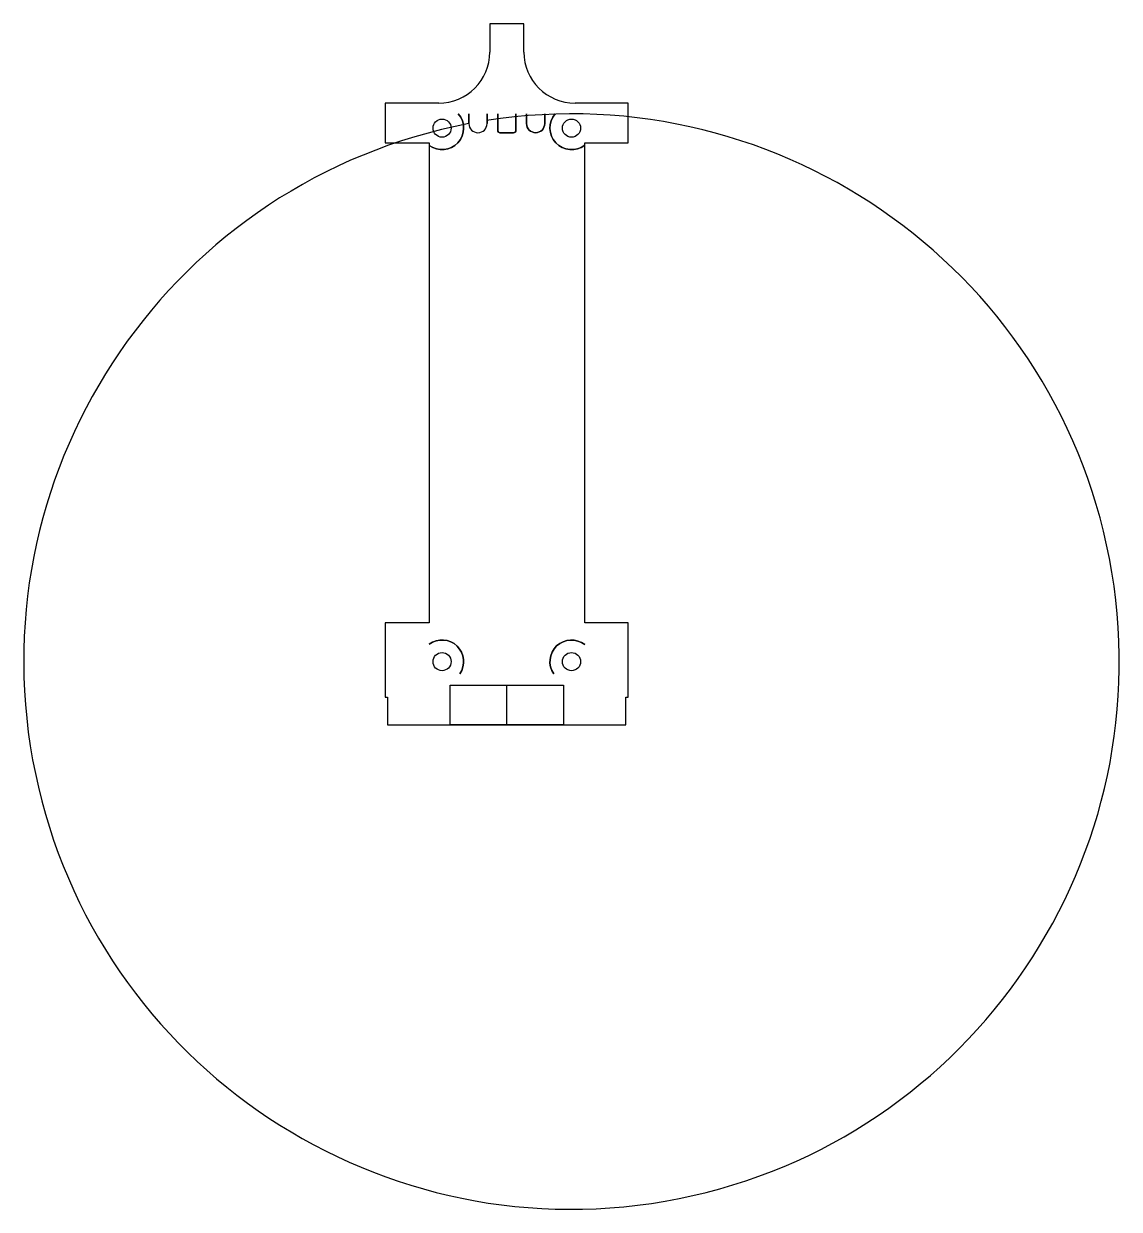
# Model space of a CAD drawing. Header units: millimetres. Extents: x -53 to 43, y -97 to 7.
import ezdxf

# ---------------------------------------------------------------- set-up
doc = ezdxf.new("R2010")
doc.units = ezdxf.units.MM
doc.layers.get('0').update_dxf_attribs({"linetype": 'CONTINUOUS'})

msp = doc.modelspace()

# ---------------------------------------------------------------- linework, layer by layer
for p, q in [((-12, 7.2), (-12, 4.7)), ((-8.99, 7.2), (-12, 7.2)), ((-8.99, 4.7), (-8.99, 7.2)), ((-16.5, 0.2), (-21.2, 0.2)), ((-21.2, 0.2), (-21.2, -3.3)), ((0.2, 0.2), (-4.49, 0.2)), ((0.2, -3.3), (0.2, 0.2)), ((-21.2, -3.3), (-17.33, -3.3)), ((-17.33, -3.3), (-17.33, -3.53)), ((-17.33, -3.53), (-17.33, -45.58)), ((-3.64, -3.5), (-3.64, -3.3)), ((-3.64, -3.3), (0.2, -3.3)), ((-3.64, -45.58), (-3.64, -3.5)), ((-17.33, -45.58), (-21.2, -45.58)), ((-21.2, -45.58), (-21.2, -52.14)), ((0.2, -45.58), (-3.64, -45.58)), ((0.2, -52.14), (0.2, -45.58)), ((-10.5, -54.58), (-10.5, -51.08)), ((-21.2, -52.14), (-21, -52.14)), ((-21, -52.14), (-21, -54.58)), ((0, -54.58), (0, -52.14)), ((0, -52.14), (0.2, -52.14)), ((-21, -54.58), (0, -54.58))]:
    msp.add_line(p, q)
for points in [[(-17.33, -3.53, 0.896526), (-14.77, -0.75, -0.896526)], [(-6.23, -0.75, 0.906509), (-3.64, -3.5, -0.906509)], [(-8.76, -1.6, 1), (-7.16, -1.6, -1)], [(-11.3, -2.2, 0.414214), (-11.1, -2.4, -0.414214)], [(-9.9, -2.4, 0.414214), (-9.7, -2.2, -0.414214)], [(-14.64, -50.08, 0.849275), (-17.33, -47.47, -0.849275)], [(-3.64, -47.5, 0.858799), (-6.36, -50.08, -0.858799)]]:
    msp.add_lwpolyline(points, format="xyb", close=True)
for points in [[(-13.84, -0.75), (-13.84, -1.6)], [(-12.24, -1.6), (-12.24, -0.75)], [(-11.3, -2.2), (-11.3, -0.75)], [(-9.7, -0.75), (-9.7, -2.2)], [(-8.76, -1.6), (-8.76, -0.75)], [(-7.16, -0.75), (-7.16, -1.6)], [(-9.9, -2.4), (-11.1, -2.4)], [(-5.5, -54.58), (-15.5, -54.58), (-15.5, -51.08), (-5.5, -51.08)]]:
    msp.add_lwpolyline(points, close=True)
for centre in [(-16.2, -2), (-4.8, -2), (-16.2, -49), (-4.8, -49)]:
    msp.add_circle(centre, 0.8)
for centre, radius, start, end in [((-16.5, 4.7), 4.5, -90, 0), ((-4.49, 4.7), 4.5, 180, 270), ((-4.8, -49), 48.25, -259.2024, 98.9205), ((-13.04, -1.6), 0.8, -180, 0)]:
    msp.add_arc(centre, radius, start, end)

doc.saveas('drawing.dxf')
